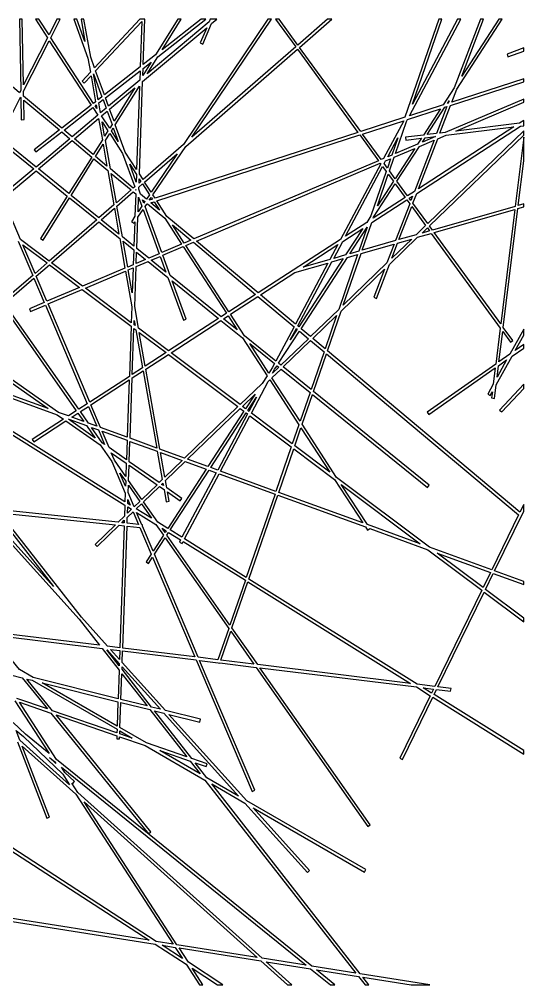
# Model space of a CAD drawing. Extents: x -38.1 to 38.1, y -38.1 to 38.1.
# Drawn here: x -19.27 to -14.05, y -24.05 to -14.05 of the extents above; entities that cross this region are included whole.
import ezdxf

# ---------------------------------------------------------------- set-up
doc = ezdxf.new("R2010")
doc.units = 0
doc.layers.add('Cut', color=7, linetype='CONTINUOUS')

msp = doc.modelspace()

# ---------------------------------------------------------------- linework, layer by layer
at = {"layer": 'Cut'}
for p, q in [((-19.2382, -14.05), (-19.2682, -14.05)), ((-19.2682, -14.05), (-19.2553, -14.7872)), ((-19.2263, -14.7302), (-19.2382, -14.05)), ((-19.0668, -14.05), (-19.1025, -14.05)), ((-19.1025, -14.05), (-18.9777, -14.2423)), ((-18.9619, -14.2114), (-19.0668, -14.05)), ((-18.8797, -14.05), (-18.9619, -14.2114)), ((-18.9431, -14.2405), (-18.846, -14.05)), ((-18.846, -14.05), (-18.8797, -14.05)), ((-18.6739, -14.05), (-18.7058, -14.05)), ((-18.7058, -14.05), (-18.5597, -14.4513)), ((-18.5897, -14.2812), (-18.6739, -14.05)), ((-18.6, -14.05), (-18.6305, -14.05)), ((-18.6305, -14.05), (-18.5897, -14.2812)), ((-18.5306, -14.4435), (-18.6, -14.05)), ((-18.0218, -14.05), (-18.4908, -14.553)), ((-18.4793, -14.5846), (-18.0023, -14.073)), ((-18.0015, -14.05), (-18.0218, -14.05)), ((-18.0023, -14.073), (-18.0187, -14.5436)), ((-17.9808, -14.05), (-18.0015, -14.05)), ((-17.9878, -14.5194), (-17.9714, -14.05)), ((-17.9714, -14.05), (-17.9808, -14.05)), ((-17.3039, -14.0763), (-17.9475, -14.6163)), ((-17.629, -14.05), (-17.8598, -14.4194)), ((-17.8372, -14.4398), (-17.3382, -14.05)), ((-17.387, -14.05), (-17.7907, -14.3654)), ((-17.7907, -14.3654), (-17.5936, -14.05)), ((-17.5936, -14.05), (-17.629, -14.05)), ((-16.6961, -14.05), (-17.5703, -15.346)), ((-17.4828, -15.2699), (-16.6599, -14.05)), ((-17.3382, -14.05), (-17.387, -14.05)), ((-17.3687, -14.3058), (-17.2791, -14.0946)), ((-17.2927, -14.05), (-17.3039, -14.0763)), ((-17.2726, -14.05), (-17.2927, -14.05)), ((-17.2791, -14.0946), (-17.2259, -14.05)), ((-17.2601, -14.05), (-17.2726, -14.05)), ((-17.2259, -14.05), (-17.2601, -14.05)), ((-16.6599, -14.05), (-16.6961, -14.05)), ((-16.58, -14.05), (-16.6171, -14.05)), ((-16.6171, -14.05), (-16.409, -14.3365)), ((-16.3862, -14.3167), (-16.58, -14.05)), ((-16.0794, -14.05), (-16.3862, -14.3167)), ((-16.3685, -14.3411), (-16.0337, -14.05)), ((-16.0337, -14.05), (-16.0794, -14.05)), ((-14.9295, -14.05), (-15.2788, -15.0646)), ((-15.2302, -15.0488), (-14.6991, -14.05)), ((-14.7331, -14.05), (-15.2003, -14.9287)), ((-15.2003, -14.9287), (-14.8978, -14.05)), ((-14.8978, -14.05), (-14.9295, -14.05)), ((-14.4966, -14.05), (-14.769, -14.7597)), ((-14.7422, -14.7734), (-14.2724, -14.05)), ((-14.6991, -14.05), (-14.7331, -14.05)), ((-14.3082, -14.05), (-14.6905, -14.6387)), ((-14.6905, -14.6387), (-14.4645, -14.05)), ((-14.4645, -14.05), (-14.4966, -14.05)), ((-14.2724, -14.05), (-14.3082, -14.05)), ((-17.9939, -14.6945), (-17.3297, -14.1371)), ((-17.3297, -14.1371), (-17.3963, -14.294)), ((-18.9777, -14.2423), (-19.2263, -14.7302)), ((-19.2252, -14.7941), (-18.9588, -14.2713)), ((-18.9588, -14.2713), (-18.5251, -14.9392)), ((-18.5014, -14.9207), (-18.9431, -14.2405)), ((-17.3963, -14.294), (-17.3687, -14.3058)), ((-17.5476, -15.366), (-16.3913, -14.3608)), ((-16.409, -14.3365), (-17.4828, -15.2699)), ((-16.3913, -14.3608), (-15.7651, -15.2226)), ((-15.7351, -15.2129), (-16.3685, -14.3411)), ((-14.05, -14.347), (-14.2225, -14.4098)), ((-14.2122, -14.438), (-14.05, -14.3789)), ((-14.05, -14.3789), (-14.05, -14.347)), ((-18.5597, -14.4513), (-18.5337, -14.599)), ((-18.4908, -14.553), (-18.5306, -14.4435)), ((-17.9063, -14.4938), (-17.9917, -14.6305)), ((-17.9892, -14.5586), (-17.9063, -14.4938)), ((-17.8598, -14.4194), (-17.9878, -14.5194)), ((-17.9475, -14.6163), (-17.8372, -14.4398)), ((-14.2225, -14.4098), (-14.2122, -14.438)), ((-18.5337, -14.599), (-18.6196, -14.691)), ((-18.3889, -14.8328), (-18.4793, -14.5846)), ((-18.0187, -14.5436), (-18.3889, -14.8328)), ((-18.3781, -14.8625), (-18.0201, -14.5827)), ((-18.0201, -14.5827), (-18.0235, -14.6801)), ((-17.9917, -14.6305), (-17.9892, -14.5586)), ((-19.2673, -14.8107), (-19.4913, -14.6228)), ((-18.6196, -14.691), (-18.5976, -14.7115)), ((-18.5976, -14.7115), (-18.5272, -14.6359)), ((-18.5272, -14.6359), (-18.4799, -14.9039)), ((-18.4531, -14.883), (-18.5006, -14.6136)), ((-18.5006, -14.6136), (-18.4138, -14.8522)), ((-18.0235, -14.6801), (-18.346, -14.9507)), ((-18.0273, -15.6506), (-17.9939, -14.6945)), ((-14.8072, -14.9429), (-14.05, -14.6969)), ((-14.05, -14.6654), (-14.7934, -14.9069)), ((-14.05, -14.6969), (-14.05, -14.6654)), ((-19.2553, -14.7872), (-19.2673, -14.8107)), ((-19.2243, -14.8468), (-19.2252, -14.7941)), ((-18.3351, -14.9807), (-18.0733, -14.761)), ((-18.0733, -14.761), (-18.2893, -15.1067)), ((-18.2762, -15.1424), (-18.0256, -14.7413)), ((-18.0256, -14.7413), (-18.0558, -15.6068)), ((-14.769, -14.7597), (-14.8837, -14.9362)), ((-14.7934, -14.9069), (-14.7422, -14.7734)), ((-19.4711, -15.2767), (-19.2577, -14.8579)), ((-19.2577, -14.8579), (-19.254, -14.861)), ((-19.254, -14.861), (-19.25, -15.0901)), ((-18.8301, -15.1775), (-19.2243, -14.8468)), ((-19.22, -15.0895), (-19.2236, -14.8865)), ((-19.2236, -14.8865), (-18.8543, -15.1964)), ((-18.4138, -14.8522), (-18.4531, -14.883)), ((-18.4472, -14.9164), (-18.403, -14.8819)), ((-18.403, -14.8819), (-18.3705, -14.9712)), ((-18.346, -14.9507), (-18.3781, -14.8625)), ((-14.05, -14.877), (-14.861, -15.2212)), ((-14.8383, -14.9215), (-14.8208, -14.8944)), ((-14.8208, -14.8944), (-14.8301, -14.9188)), ((-14.05, -14.9096), (-14.05, -14.877)), ((-18.5251, -14.9392), (-18.8301, -15.1775)), ((-18.8066, -15.1972), (-18.5087, -14.9645)), ((-18.5087, -14.9645), (-18.4571, -15.0439)), ((-18.4799, -14.9039), (-18.5014, -14.9207)), ((-18.485, -14.9459), (-18.474, -14.9374)), ((-18.4679, -14.9722), (-18.485, -14.9459)), ((-18.474, -14.9374), (-18.4679, -14.9722)), ((-18.4289, -15.0203), (-18.4472, -14.9164)), ((-18.3705, -14.9712), (-18.4289, -15.0203)), ((-18.2893, -15.1067), (-18.3351, -14.9807)), ((-15.2505, -15.087), (-14.9096, -14.9762)), ((-14.8837, -14.9362), (-15.2302, -15.0488)), ((-14.9096, -14.9762), (-15.0868, -15.2489)), ((-15.0479, -15.2442), (-14.8643, -14.9615)), ((-14.844, -14.9549), (-14.9504, -15.2322)), ((-14.9167, -15.2281), (-14.8072, -14.9429)), ((-14.8643, -14.9615), (-14.844, -14.9549)), ((-14.8301, -14.9188), (-14.8383, -14.9215)), ((-14.7529, -15.2079), (-14.05, -14.9096)), ((-19.25, -15.0901), (-19.22, -15.0895)), ((-18.4571, -15.0439), (-18.7232, -15.2672)), ((-18.6999, -15.2868), (-18.4495, -15.0767)), ((-18.4495, -15.0767), (-18.4101, -15.3)), ((-18.4175, -15.0498), (-18.3596, -15.0012)), ((-18.334, -15.1783), (-18.4175, -15.0498)), ((-18.3596, -15.0012), (-18.3094, -15.139)), ((-15.2788, -15.0646), (-15.7351, -15.2129)), ((-15.2628, -15.1101), (-15.2505, -15.087)), ((-14.05, -15.0989), (-14.0932, -15.1269)), ((-14.05, -15.1216), (-14.05, -15.0989)), ((-18.8543, -15.1964), (-19.1158, -15.4007)), ((-18.7232, -15.2672), (-18.8066, -15.1972)), ((-18.3863, -15.262), (-18.4127, -15.1122)), ((-18.4127, -15.1122), (-18.3516, -15.2064)), ((-18.3094, -15.139), (-18.334, -15.1783)), ((-18.316, -15.2061), (-18.2964, -15.1747)), ((-18.2964, -15.1747), (-18.2455, -15.3147)), ((-18.1728, -15.4265), (-18.2762, -15.1424)), ((-15.7166, -15.2384), (-15.2916, -15.1003)), ((-15.2916, -15.1003), (-15.5001, -15.4925)), ((-15.3764, -15.44), (-15.2628, -15.1101)), ((-15.1567, -15.8534), (-14.0827, -15.1559)), ((-14.1506, -15.1642), (-15.1384, -15.8057)), ((-14.8531, -15.2505), (-14.1506, -15.1642)), ((-14.0932, -15.1269), (-14.7529, -15.2079)), ((-14.0827, -15.1559), (-14.05, -15.1519)), ((-14.05, -15.1347), (-14.05, -15.1216)), ((-14.05, -15.1519), (-14.05, -15.1347)), ((-19.0963, -15.5803), (-19.4711, -15.2767)), ((-19.0973, -15.4244), (-18.8308, -15.2161)), ((-18.7465, -15.2868), (-19.0963, -15.5803)), ((-18.8308, -15.2161), (-18.7465, -15.2868)), ((-18.5043, -15.4509), (-18.6999, -15.2868)), ((-18.4101, -15.3), (-18.5043, -15.4509)), ((-18.3516, -15.2064), (-18.3863, -15.262)), ((-18.3785, -15.3061), (-18.3335, -15.2342)), ((-18.3335, -15.2342), (-18.1999, -15.44)), ((-18.2455, -15.3147), (-18.316, -15.2061)), ((-15.7651, -15.2226), (-17.8627, -15.9042)), ((-17.8458, -15.9302), (-15.7466, -15.2482)), ((-15.7466, -15.2482), (-15.5528, -15.5149)), ((-15.5245, -15.5029), (-15.7166, -15.2384)), ((-15.4562, -15.4739), (-15.3528, -15.2794)), ((-15.3528, -15.2794), (-15.4135, -15.4558)), ((-15.0868, -15.2489), (-15.2719, -15.2717)), ((-15.2719, -15.2717), (-15.2683, -15.3014)), ((-15.2683, -15.3014), (-15.1081, -15.2818)), ((-15.1081, -15.2818), (-15.1478, -15.343)), ((-15.1384, -15.8057), (-14.9393, -15.2871)), ((-14.9628, -15.2644), (-15.0984, -15.322)), ((-15.0984, -15.322), (-15.0692, -15.277)), ((-15.0692, -15.277), (-14.9626, -15.2639)), ((-14.9504, -15.2322), (-15.0479, -15.2442)), ((-14.05, -15.2068), (-15.0429, -16.1656)), ((-15.0251, -16.1901), (-14.05, -15.2485)), ((-14.9626, -15.2639), (-14.9628, -15.2644)), ((-14.9393, -15.2871), (-14.8531, -15.2505)), ((-14.861, -15.2212), (-14.9167, -15.2281)), ((-14.05, -15.27), (-14.1381, -15.9877)), ((-14.05, -15.2485), (-14.05, -15.2068)), ((-14.05, -15.5162), (-14.05, -15.27)), ((-19.485, -15.3041), (-19.1197, -15.5999)), ((-19.0725, -15.5995), (-18.7232, -15.3064)), ((-18.7232, -15.3064), (-18.5204, -15.4766)), ((-18.4811, -15.4703), (-18.4023, -15.3442)), ((-18.4023, -15.3442), (-18.3625, -15.5699)), ((-18.3267, -15.5999), (-18.3785, -15.3061)), ((-17.5703, -15.346), (-17.9889, -15.7099)), ((-17.8862, -15.868), (-17.5476, -15.366)), ((-15.3895, -15.4782), (-15.177, -15.388)), ((-15.177, -15.388), (-15.3804, -15.7011)), ((-15.1478, -15.343), (-15.3764, -15.44)), ((-15.3615, -15.7271), (-15.1277, -15.367)), ((-14.9777, -15.3034), (-15.1812, -15.8335)), ((-15.1277, -15.367), (-14.9777, -15.3034)), ((-19.1158, -15.4007), (-19.0973, -15.4244)), ((-18.5204, -15.4766), (-18.7569, -15.8551)), ((-18.7334, -15.8741), (-18.4972, -15.496)), ((-18.4972, -15.496), (-18.3544, -15.6159)), ((-18.3625, -15.5699), (-18.4811, -15.4703)), ((-18.1999, -15.44), (-18.0745, -15.7843)), ((-18.0558, -15.6068), (-18.1728, -15.4265)), ((-17.9724, -15.7353), (-17.6351, -15.4421)), ((-17.6351, -15.4421), (-17.9039, -15.8406)), ((-15.5001, -15.4925), (-15.5245, -15.5029)), ((-15.4786, -15.516), (-15.4267, -15.4939)), ((-15.4267, -15.4939), (-15.4602, -15.5913)), ((-15.4135, -15.4558), (-15.4562, -15.4739)), ((-15.4387, -15.6209), (-15.3895, -15.4782)), ((-19.1197, -15.5999), (-19.4486, -15.8759)), ((-18.7569, -15.8551), (-19.0725, -15.5995)), ((-18.0905, -15.7982), (-18.3267, -15.5999)), ((-18.0603, -15.7357), (-18.1272, -15.5519)), ((-18.1272, -15.5519), (-18.0576, -15.659)), ((-15.5528, -15.5149), (-17.4622, -16.3254)), ((-17.4364, -16.347), (-15.5347, -15.5398)), ((-15.5292, -15.5473), (-15.9452, -16.3296)), ((-15.8933, -16.2959), (-15.5096, -15.5743)), ((-15.5347, -15.5398), (-15.5292, -15.5473)), ((-15.5096, -15.5743), (-15.4721, -15.6259)), ((-15.494, -15.5449), (-15.4786, -15.516)), ((-15.4602, -15.5913), (-15.494, -15.5449)), ((-14.1068, -15.9787), (-14.05, -15.5162)), ((-19.4364, -15.9048), (-19.0959, -15.6191)), ((-19.0959, -15.6191), (-18.7729, -15.8807)), ((-18.3544, -15.6159), (-18.2914, -15.9729)), ((-18.265, -15.9499), (-18.3186, -15.6459)), ((-18.3186, -15.6459), (-18.1134, -15.8181)), ((-18.0576, -15.659), (-18.0603, -15.7357)), ((-17.9889, -15.7099), (-18.0273, -15.6506)), ((-15.4721, -15.6259), (-15.6307, -16.0866)), ((-15.5632, -15.9826), (-15.4506, -15.6556)), ((-15.4506, -15.6556), (-15.3979, -15.7281)), ((-15.3804, -15.7011), (-15.4387, -15.6209)), ((-18.0745, -15.7843), (-18.0905, -15.7982)), ((-18.0329, -15.811), (-18.0321, -15.7872)), ((-18.0321, -15.7872), (-17.9952, -15.7551)), ((-18.0307, -15.7462), (-18.0292, -15.7029)), ((-18.0117, -15.7297), (-18.0307, -15.7462)), ((-18.0292, -15.7029), (-18.0117, -15.7297)), ((-17.9952, -15.7551), (-17.9221, -15.8677)), ((-17.9039, -15.8406), (-17.9724, -15.7353)), ((-15.6036, -16.0999), (-15.379, -15.7541)), ((-15.3979, -15.7281), (-15.5632, -15.9826)), ((-15.379, -15.7541), (-15.2764, -15.8953)), ((-15.2512, -15.879), (-15.3615, -15.7271)), ((-18.7729, -15.8807), (-19.0486, -16.3218)), ((-19.0231, -16.3377), (-18.7494, -15.8997)), ((-18.7494, -15.8997), (-18.4687, -16.127)), ((-18.4457, -16.107), (-18.7334, -15.8741)), ((-18.1134, -15.8181), (-18.265, -15.9499)), ((-18.2589, -15.9844), (-18.0901, -15.8376)), ((-18.0901, -15.8376), (-18.0646, -15.859)), ((-18.0646, -15.859), (-18.0727, -16.0909)), ((-18.0672, -15.8177), (-18.0635, -15.8145)), ((-18.0633, -15.821), (-18.0672, -15.8177)), ((-18.0635, -15.8145), (-18.0631, -15.8157)), ((-18.0631, -15.8157), (-18.0633, -15.821)), ((-18.0411, -16.044), (-18.0357, -15.891)), ((-18.0357, -15.891), (-18.0014, -15.9852)), ((-18.0143, -15.862), (-18.0329, -15.811)), ((-17.953, -15.9135), (-18.0143, -15.862)), ((-17.9221, -15.8677), (-17.953, -15.9135)), ((-17.924, -15.9241), (-17.9044, -15.895)), ((-17.9044, -15.895), (-17.8922, -15.9138)), ((-17.8627, -15.9042), (-17.8862, -15.868)), ((-15.2764, -15.8953), (-15.6071, -16.1101)), ((-15.1812, -15.8335), (-15.2512, -15.879)), ((-15.2336, -15.9033), (-15.1995, -15.8812)), ((-15.1995, -15.8812), (-15.2168, -15.9263)), ((-15.1958, -15.9552), (-15.1567, -15.8534)), ((-19.2557, -16.3304), (-19.4364, -15.9048)), ((-18.2914, -15.9729), (-18.4457, -16.107)), ((-18.2026, -16.3039), (-18.2589, -15.9844)), ((-18.0014, -15.9852), (-18.0411, -16.044)), ((-17.9807, -15.9545), (-17.9938, -15.9184)), ((-17.9938, -15.9184), (-17.9699, -15.9385)), ((-17.9749, -15.9458), (-17.9807, -15.9545)), ((-17.9704, -15.9392), (-17.9764, -15.9411)), ((-17.9764, -15.9411), (-17.9749, -15.9458)), ((-17.9699, -15.9385), (-17.9704, -15.9392)), ((-17.968, -15.9893), (-17.9513, -15.9645)), ((-17.7944, -16.4664), (-17.968, -15.9893)), ((-17.9513, -15.9645), (-17.9424, -15.9616)), ((-17.9424, -15.9616), (-17.7639, -16.1113)), ((-17.8922, -15.9138), (-17.924, -15.9241)), ((-17.9087, -15.9507), (-17.8753, -15.9398)), ((-17.8198, -16.0253), (-17.9087, -15.9507)), ((-17.8753, -15.9398), (-17.8198, -16.0253)), ((-17.7412, -16.0912), (-17.8458, -15.9302)), ((-15.623, -16.1561), (-15.2588, -15.9196)), ((-15.2297, -15.9597), (-15.3768, -16.3429)), ((-15.3407, -16.3325), (-15.2086, -15.9886)), ((-15.2588, -15.9196), (-15.2297, -15.9597)), ((-15.2168, -15.9263), (-15.2336, -15.9033)), ((-15.2086, -15.9886), (-15.0647, -16.1867)), ((-15.0429, -16.1656), (-15.1958, -15.9552)), ((-14.1381, -15.9877), (-14.9939, -16.2331)), ((-14.1108, -16.0111), (-14.05, -15.9936)), ((-14.05, -15.9624), (-14.1068, -15.9787)), ((-14.05, -15.9936), (-14.05, -15.9624)), ((-18.4221, -16.1262), (-18.2854, -16.0073)), ((-18.2854, -16.0073), (-18.2381, -16.2752)), ((-18.0727, -16.0909), (-18.1101, -16.1463)), ((-18.043, -16.1005), (-17.9887, -16.02)), ((-17.9887, -16.02), (-17.822, -16.4781)), ((-17.4622, -16.3254), (-17.7412, -16.0912)), ((-15.6307, -16.0866), (-15.6743, -16.1537)), ((-15.6071, -16.1101), (-15.6036, -16.0999)), ((-14.9752, -16.2589), (-14.1421, -16.02)), ((-14.1421, -16.02), (-14.2876, -17.2052)), ((-14.2618, -17.2408), (-14.1108, -16.0111)), ((-18.4687, -16.127), (-18.9595, -16.5536)), ((-18.935, -16.5721), (-18.4451, -16.1462)), ((-18.4451, -16.1462), (-18.2302, -16.3202)), ((-18.2381, -16.2752), (-18.4221, -16.1262)), ((-18.1101, -16.1463), (-18.0852, -16.1631)), ((-18.0852, -16.1631), (-18.0747, -16.1475)), ((-18.0747, -16.1475), (-18.0835, -16.4004)), ((-18.0543, -16.424), (-18.043, -16.1005)), ((-17.7639, -16.1113), (-17.5897, -16.3795)), ((-17.5617, -16.3676), (-17.6853, -16.1773)), ((-17.6853, -16.1773), (-17.4932, -16.3385)), ((-15.6743, -16.1537), (-15.8933, -16.2959)), ((-15.7213, -16.4417), (-15.623, -16.1561)), ((-15.0647, -16.1867), (-15.163, -16.2816)), ((-14.9939, -16.2331), (-15.0251, -16.1901)), ((-15.9224, -16.3506), (-15.7145, -16.2156)), ((-15.7145, -16.2156), (-15.8934, -16.491)), ((-15.8494, -16.4784), (-15.6711, -16.2039)), ((-15.6711, -16.2039), (-15.7565, -16.4517)), ((-15.163, -16.2816), (-15.3407, -16.3325)), ((-15.1475, -16.3083), (-15.0058, -16.2677)), ((-15.1016, -16.264), (-15.0469, -16.2112)), ((-15.0246, -16.2419), (-15.1016, -16.264)), ((-15.0469, -16.2112), (-15.0246, -16.2419)), ((-15.0058, -16.2677), (-14.293, -17.2489)), ((-14.2876, -17.2052), (-14.9752, -16.2589)), ((-19.2802, -16.3496), (-19.1305, -16.7022)), ((-18.9595, -16.5536), (-19.2557, -16.3304)), ((-19.1067, -16.6815), (-19.2322, -16.3857)), ((-19.2322, -16.3857), (-18.9827, -16.5738)), ((-19.0486, -16.3218), (-19.0231, -16.3377)), ((-18.2302, -16.3202), (-18.1759, -16.6283)), ((-18.0835, -16.4004), (-18.2026, -16.3039)), ((-18.1475, -16.6163), (-18.1947, -16.349)), ((-18.1947, -16.349), (-18.0848, -16.4379)), ((-17.5897, -16.3795), (-17.7944, -16.4664)), ((-17.4932, -16.3385), (-17.5617, -16.3676)), ((-17.5451, -16.3932), (-17.4674, -16.3602)), ((-17.0995, -17.0793), (-17.5451, -16.3932)), ((-17.4674, -16.3602), (-16.8238, -16.9002)), ((-16.7975, -16.8831), (-17.4364, -16.347)), ((-15.9452, -16.3296), (-16.7975, -16.8831)), ((-16.3325, -16.6169), (-15.9743, -16.3843)), ((-15.9743, -16.3843), (-16.0558, -16.5376)), ((-16.0157, -16.5261), (-15.9224, -16.3506)), ((-15.7332, -16.4763), (-15.3902, -16.3779)), ((-15.3768, -16.3429), (-15.7213, -16.4417)), ((-15.3902, -16.3779), (-15.4653, -16.5735)), ((-15.4397, -16.5905), (-15.1475, -16.3083)), ((-15.209, -16.326), (-15.4142, -16.5242)), ((-15.4142, -16.5242), (-15.3541, -16.3676)), ((-15.3541, -16.3676), (-15.209, -16.326)), ((-18.0848, -16.4379), (-18.0902, -16.5919)), ((-18.0597, -16.579), (-18.0556, -16.4615)), ((-18.0556, -16.4615), (-17.9619, -16.5375)), ((-17.9306, -16.5242), (-18.0543, -16.424)), ((-17.822, -16.4781), (-17.9306, -16.5242)), ((-17.7841, -16.4946), (-17.5732, -16.4051)), ((-17.7076, -16.7048), (-17.7841, -16.4946)), ((-17.5732, -16.4051), (-17.1247, -17.0956)), ((-15.8934, -16.491), (-16.0157, -16.5261)), ((-15.7684, -16.4864), (-15.9643, -17.0554)), ((-15.9168, -17.0095), (-15.7332, -16.4763)), ((-15.8743, -16.5167), (-15.7684, -16.4864)), ((-15.7565, -16.4517), (-15.8494, -16.4784)), ((-18.9827, -16.5738), (-19.1067, -16.6815)), ((-19.0943, -16.7106), (-18.9582, -16.5922)), ((-18.9582, -16.5922), (-18.6456, -16.8277)), ((-18.6138, -16.8142), (-18.935, -16.5721)), ((-18.0902, -16.5919), (-18.1475, -16.6163)), ((-18.0609, -16.6121), (-17.9355, -16.5588)), ((-17.9619, -16.5375), (-18.0597, -16.579)), ((-17.9355, -16.5588), (-17.7329, -16.7228)), ((-17.9042, -16.5456), (-17.8118, -16.5063)), ((-17.7529, -16.6681), (-17.9042, -16.5456)), ((-17.8118, -16.5063), (-17.7529, -16.6681)), ((-16.4185, -16.6728), (-16.0753, -16.5744)), ((-16.0753, -16.5744), (-16.4116, -17.2069)), ((-16.3881, -17.2266), (-16.0352, -16.5629)), ((-15.9183, -16.5294), (-16.3771, -17.2359)), ((-16.3539, -17.2553), (-15.8743, -16.5167)), ((-16.0558, -16.5376), (-16.3325, -16.6169)), ((-16.0352, -16.5629), (-15.9183, -16.5294)), ((-15.4653, -16.5735), (-15.9168, -17.0095)), ((-15.5741, -16.9407), (-15.4397, -16.5905)), ((-18.1759, -16.6283), (-18.6138, -16.8142)), ((-18.5861, -16.835), (-18.1705, -16.6586)), ((-18.1705, -16.6586), (-18.1054, -17.0277)), ((-18.1422, -16.6466), (-18.0914, -16.625)), ((-18.1004, -16.8835), (-18.1422, -16.6466)), ((-18.0914, -16.625), (-18.1004, -16.8835)), ((-18.0753, -17.0256), (-18.0609, -16.6121)), ((-16.7734, -16.9033), (-16.4185, -16.6728)), ((-15.9383, -17.072), (-15.4907, -16.6398)), ((-15.4907, -16.6398), (-15.6021, -16.9299)), ((-19.1305, -16.7022), (-19.4385, -16.97)), ((-19.4212, -16.9947), (-19.1181, -16.7313)), ((-19.1181, -16.7313), (-19.0113, -16.9829)), ((-18.9837, -16.9712), (-19.0943, -16.7106)), ((-17.7329, -16.7228), (-17.5718, -17.1657)), ((-17.1803, -17.1317), (-17.7076, -16.7048)), ((-17.5436, -17.1554), (-17.6877, -16.7595)), ((-17.6877, -16.7595), (-17.2068, -17.1489)), ((-18.6456, -16.8277), (-18.9837, -16.9712)), ((-18.972, -16.9988), (-18.618, -16.8486)), ((-18.618, -16.8486), (-18.1125, -17.2295)), ((-18.1112, -17.1929), (-18.5861, -16.835)), ((-18.6548, -18.0893), (-19.4212, -16.9947)), ((-19.0113, -16.9829), (-19.1646, -17.048)), ((-18.5406, -18.0151), (-18.972, -16.9988)), ((-16.8238, -16.9002), (-17.0995, -17.0793)), ((-17.0832, -17.1044), (-16.7997, -16.9204)), ((-16.7997, -16.9204), (-16.426, -17.2339)), ((-16.4116, -17.2069), (-16.7734, -16.9033)), ((-15.6021, -16.9299), (-15.5741, -16.9407)), ((-19.444, -17.0145), (-18.68, -18.1056)), ((-19.1646, -17.048), (-19.1528, -17.0756)), ((-19.1528, -17.0756), (-18.9996, -17.0105)), ((-18.9996, -17.0105), (-18.5661, -18.0317)), ((-18.1054, -17.0277), (-18.1112, -17.1929)), ((-18.0358, -17.2497), (-18.0753, -17.0256)), ((-17.1247, -17.0956), (-17.1803, -17.1317)), ((-15.9643, -17.0554), (-16.2562, -17.3373)), ((-16.0804, -17.4848), (-15.9383, -17.072)), ((-18.082, -17.2149), (-18.0804, -17.1698)), ((-18.0804, -17.1698), (-18.071, -17.2232)), ((-17.2068, -17.1489), (-17.7239, -17.4847)), ((-17.6984, -17.5039), (-17.1823, -17.1688)), ((-17.5718, -17.1657), (-17.5436, -17.1554)), ((-17.1823, -17.1688), (-16.9606, -17.3482)), ((-17.1558, -17.1516), (-17.1084, -17.1208)), ((-17.0135, -17.2668), (-17.1558, -17.1516)), ((-17.1084, -17.1208), (-17.0135, -17.2668)), ((-16.9381, -17.3279), (-17.0832, -17.1044)), ((-16.2331, -17.3567), (-15.9858, -17.1179)), ((-15.9858, -17.1179), (-16.1051, -17.4641)), ((-18.1125, -17.2295), (-18.1306, -17.7489)), ((-18.0999, -17.7289), (-18.0832, -17.2515)), ((-18.0832, -17.2515), (-18.0633, -17.2665)), ((-18.071, -17.2232), (-18.082, -17.2149)), ((-18.0633, -17.2665), (-17.9939, -17.6601)), ((-17.7239, -17.4847), (-18.0358, -17.2497)), ((-17.9666, -17.6423), (-18.0282, -17.293)), ((-18.0282, -17.293), (-17.7507, -17.5021)), ((-16.426, -17.2339), (-16.6151, -17.5895)), ((-16.5862, -17.6129), (-16.3704, -17.2806)), ((-16.4653, -17.3717), (-16.4025, -17.2537)), ((-16.3935, -17.2612), (-16.4653, -17.3717)), ((-16.4025, -17.2537), (-16.3935, -17.2612)), ((-16.3771, -17.2359), (-16.3881, -17.2266)), ((-16.3704, -17.2806), (-16.2779, -17.3582)), ((-16.2562, -17.3373), (-16.3539, -17.2553)), ((-14.293, -17.2489), (-14.3387, -17.621)), ((-14.3056, -17.5978), (-14.2671, -17.2845)), ((-14.2671, -17.2845), (-14.1861, -17.396)), ((-14.1618, -17.3784), (-14.2618, -17.2408)), ((-14.05, -17.2613), (-14.1928, -17.5189)), ((-14.05, -17.3231), (-14.05, -17.2613)), ((-16.9606, -17.3482), (-16.7054, -17.7414)), ((-16.6151, -17.5895), (-16.9381, -17.3279)), ((-16.2779, -17.3582), (-16.5619, -17.6325)), ((-16.5384, -17.6515), (-16.2548, -17.3776)), ((-16.2548, -17.3776), (-16.1155, -17.4945)), ((-16.1051, -17.4641), (-16.2331, -17.3567)), ((-14.1861, -17.396), (-14.1618, -17.3784)), ((-14.1367, -17.4796), (-14.05, -17.3231)), ((-16.6875, -17.7138), (-16.8852, -17.4093)), ((-16.8852, -17.4093), (-16.6294, -17.6165)), ((-16.1155, -17.4945), (-16.25, -17.8851)), ((-14.0891, -19.1557), (-16.0804, -17.4848)), ((-14.1699, -17.5395), (-14.05, -17.4555)), ((-14.05, -17.4189), (-14.1367, -17.4796)), ((-14.05, -17.4555), (-14.05, -17.4189)), ((-17.7507, -17.5021), (-17.9666, -17.6423)), ((-17.9609, -17.6744), (-17.7252, -17.5213)), ((-17.7252, -17.5213), (-17.0071, -18.0624)), ((-16.9853, -18.0413), (-17.6984, -17.5039)), ((-16.2252, -17.9052), (-16.0909, -17.5152)), ((-16.0909, -17.5152), (-14.1027, -19.1835)), ((-14.335, -17.8373), (-14.1699, -17.5395)), ((-14.226, -17.5787), (-14.3252, -17.7578)), ((-14.3105, -17.6379), (-14.226, -17.5787)), ((-14.1928, -17.5189), (-14.3056, -17.5978)), ((-19.5967, -17.6437), (-18.9712, -18.0817)), ((-18.8623, -18.1214), (-19.5955, -17.608)), ((-18.1012, -17.7655), (-17.9883, -17.6922)), ((-17.9939, -17.6601), (-18.0999, -17.7289)), ((-17.9883, -17.6922), (-17.8475, -18.4907)), ((-17.8149, -18.5026), (-17.9609, -17.6744)), ((-16.6528, -17.6604), (-16.6875, -17.7138)), ((-16.6549, -17.764), (-16.5602, -17.6725)), ((-16.6294, -17.6165), (-16.6528, -17.6604)), ((-16.5837, -17.6535), (-16.6483, -17.716)), ((-16.6483, -17.716), (-16.6269, -17.6757)), ((-16.6269, -17.6757), (-16.6026, -17.6382)), ((-16.6026, -17.6382), (-16.5837, -17.6535)), ((-16.5619, -17.6325), (-16.5862, -17.6129)), ((-16.5602, -17.6725), (-16.2604, -17.9153)), ((-16.25, -17.8851), (-16.5384, -17.6515)), ((-14.3387, -17.621), (-15.0501, -18.1191)), ((-15.0329, -18.1437), (-14.3436, -17.6611)), ((-14.3436, -17.6611), (-14.3641, -17.8278)), ((-14.3252, -17.7578), (-14.3105, -17.6379)), ((-18.1306, -17.7489), (-18.5406, -18.0151)), ((-18.5287, -18.0431), (-18.1319, -17.7855)), ((-18.1319, -17.7855), (-18.1526, -18.3797)), ((-18.123, -18.3905), (-18.1012, -17.7655)), ((-16.7054, -17.7414), (-16.757, -17.8209)), ((-16.6939, -17.8017), (-16.6769, -17.7852)), ((-16.6769, -17.7852), (-16.3754, -18.2494)), ((-16.363, -18.2134), (-16.6549, -17.764)), ((-19.6051, -17.8829), (-18.8763, -18.1482)), ((-18.9712, -18.0817), (-19.604, -17.8514)), ((-16.757, -17.8209), (-16.9853, -18.0413)), ((-16.8682, -18.1295), (-16.6939, -17.8017)), ((-14.3641, -17.8278), (-14.4226, -17.9335)), ((-14.3521, -17.9762), (-14.335, -17.8373)), ((-14.05, -17.8296), (-14.2996, -18.0972)), ((-14.2776, -18.1177), (-14.05, -17.8736)), ((-14.05, -17.8736), (-14.05, -17.8296)), ((-16.961, -18.0596), (-16.8296, -17.9327)), ((-16.8296, -17.9327), (-16.9281, -18.0844)), ((-16.9041, -18.1025), (-16.8144, -17.9643)), ((-16.8144, -17.9643), (-16.8925, -18.1112)), ((-16.2604, -17.9153), (-16.363, -18.2134)), ((-16.3423, -18.2453), (-16.2356, -17.9354)), ((-16.2356, -17.9354), (-15.0462, -18.8985)), ((-15.0273, -18.8752), (-16.2252, -17.9052)), ((-14.4226, -17.9335), (-14.3964, -17.948)), ((-14.3964, -17.948), (-14.3738, -17.9073)), ((-14.3738, -17.9073), (-14.3818, -17.9726)), ((-14.3818, -17.9726), (-14.3521, -17.9762)), ((-18.5661, -18.0317), (-18.6548, -18.0893)), ((-18.6376, -18.1138), (-18.5542, -18.0597)), ((-18.5542, -18.0597), (-18.467, -18.2653)), ((-18.4285, -18.2793), (-18.5287, -18.0431)), ((-17.0071, -18.0624), (-17.5593, -18.5956)), ((-17.5279, -18.6071), (-16.9829, -18.0807)), ((-16.9829, -18.0807), (-16.9445, -18.1096)), ((-16.9281, -18.0844), (-16.961, -18.0596)), ((-14.2996, -18.0972), (-14.2776, -18.1177)), ((-19.6156, -18.1826), (-18.1772, -19.0815)), ((-18.1759, -19.0468), (-19.6144, -18.148)), ((-18.8134, -18.1923), (-19.1352, -18.4012)), ((-18.8763, -18.1482), (-18.8134, -18.1923)), ((-18.761, -18.1582), (-18.8623, -18.1214)), ((-18.68, -18.1056), (-18.761, -18.1582)), ((-18.7597, -18.1932), (-18.7572, -18.1916)), ((-18.4829, -18.3871), (-18.7597, -18.1932)), ((-18.7572, -18.1916), (-18.5728, -18.2587)), ((-18.7257, -18.1711), (-18.6627, -18.1302)), ((-18.6028, -18.2158), (-18.7257, -18.1711)), ((-18.6627, -18.1302), (-18.6028, -18.2158)), ((-18.5536, -18.2337), (-18.6376, -18.1138)), ((-16.9445, -18.1096), (-17.3173, -18.6837)), ((-17.2884, -18.6942), (-16.9205, -18.1277)), ((-16.9068, -18.1381), (-17.2164, -18.7204)), ((-17.1879, -18.7308), (-16.8825, -18.1563)), ((-16.9205, -18.1277), (-16.9068, -18.1381)), ((-16.8925, -18.1112), (-16.9041, -18.1025)), ((-16.8825, -18.1563), (-16.4545, -18.4789)), ((-16.4442, -18.4491), (-16.8682, -18.1295)), ((-15.0501, -18.1191), (-15.0329, -18.1437)), ((-19.1189, -18.4264), (-18.7869, -18.2108)), ((-18.7869, -18.2108), (-18.4326, -18.4589)), ((-18.5728, -18.2587), (-18.4829, -18.3871)), ((-18.467, -18.2653), (-18.5536, -18.2337)), ((-18.411, -18.4374), (-18.5236, -18.2766)), ((-18.5236, -18.2766), (-18.451, -18.303)), ((-18.1526, -18.3797), (-18.4285, -18.2793)), ((-16.3754, -18.2494), (-16.4442, -18.4491)), ((-16.419, -18.468), (-16.3547, -18.2813)), ((-16.3547, -18.2813), (-16.0556, -18.7419)), ((-15.9856, -18.7947), (-16.3423, -18.2453)), ((-18.451, -18.303), (-18.3867, -18.4544)), ((-18.3403, -18.4869), (-18.4124, -18.317)), ((-18.4124, -18.317), (-18.1537, -18.4112)), ((-17.8475, -18.4907), (-18.123, -18.3905)), ((-19.1352, -18.4012), (-19.1189, -18.4264)), ((-18.4326, -18.4589), (-18.3113, -18.6322)), ((-18.3867, -18.4544), (-18.411, -18.4374)), ((-18.1608, -18.6126), (-18.3403, -18.4869)), ((-18.1537, -18.4112), (-18.1608, -18.6126)), ((-18.1315, -18.6331), (-18.1241, -18.422)), ((-18.1241, -18.422), (-17.8414, -18.5249)), ((-16.4545, -18.4789), (-16.6132, -18.94)), ((-16.585, -18.9502), (-16.4293, -18.4979)), ((-16.4293, -18.4979), (-16.0078, -18.8154)), ((-16.0556, -18.7419), (-16.419, -18.468)), ((-18.2849, -18.6175), (-18.3182, -18.539)), ((-18.3182, -18.539), (-18.162, -18.6483)), ((-17.8414, -18.5249), (-17.7897, -18.8182)), ((-17.5593, -18.5956), (-17.8149, -18.5026)), ((-17.7637, -18.793), (-17.8089, -18.5367)), ((-17.8089, -18.5367), (-17.5833, -18.6188)), ((-18.3113, -18.6322), (-18.1728, -18.9582)), ((-18.1668, -18.7861), (-18.2849, -18.6175)), ((-18.162, -18.6483), (-18.1668, -18.7861)), ((-18.1382, -18.8269), (-18.1327, -18.6689)), ((-18.1327, -18.6689), (-17.8443, -18.8708)), ((-17.8223, -18.8496), (-18.1315, -18.6331)), ((-17.5833, -18.6188), (-17.7637, -18.793)), ((-17.7574, -18.8287), (-17.5519, -18.6302)), ((-17.5519, -18.6302), (-17.3341, -18.7095)), ((-17.3173, -18.6837), (-17.5279, -18.6071)), ((-17.2164, -18.7204), (-17.2884, -18.6942)), ((-18.1704, -18.8873), (-18.2285, -18.7504)), ((-18.2285, -18.7504), (-18.1686, -18.8359)), ((-17.3341, -18.7095), (-17.7329, -19.3237)), ((-17.7075, -19.3396), (-17.3052, -18.7201)), ((-17.2306, -18.7472), (-17.586, -19.4155)), ((-17.5605, -19.4314), (-17.2022, -18.7575)), ((-17.3052, -18.7201), (-17.2306, -18.7472)), ((-17.2022, -18.7575), (-16.623, -18.9683)), ((-16.6132, -18.94), (-17.1879, -18.7308)), ((-15.0262, -19.5176), (-15.9856, -18.7947)), ((-18.1686, -18.8359), (-18.1704, -18.8873)), ((-18.1426, -18.9526), (-18.14, -18.8768)), ((-18.14, -18.8768), (-18.0232, -19.0436)), ((-18.0013, -19.0225), (-18.1382, -18.8269)), ((-17.8443, -18.8708), (-18.0013, -19.0225)), ((-17.9839, -19.0474), (-17.8192, -18.8884)), ((-17.7897, -18.8182), (-17.8223, -18.8496)), ((-17.8192, -18.8884), (-17.7714, -18.9218)), ((-17.7972, -18.8671), (-17.7834, -18.8538)), ((-17.7788, -18.88), (-17.7972, -18.8671)), ((-17.7834, -18.8538), (-17.7788, -18.88)), ((-17.7441, -18.9044), (-17.7574, -18.8287)), ((-16.0078, -18.8154), (-15.7145, -19.2671)), ((-15.6677, -19.2841), (-15.9378, -18.8682)), ((-15.9378, -18.8682), (-15.1226, -19.4825)), ((-15.0462, -18.8985), (-15.0273, -18.8752)), ((-18.1728, -18.9582), (-18.1759, -19.0468)), ((-18.0805, -19.099), (-18.1426, -18.9526)), ((-17.7714, -18.9218), (-17.7492, -19.0478)), ((-17.5865, -19.0147), (-17.7441, -18.9044)), ((-17.7197, -19.0426), (-17.7367, -18.9462)), ((-17.7367, -18.9462), (-17.6037, -19.0393)), ((-16.623, -18.9683), (-16.9202, -19.8315)), ((-16.8941, -19.8478), (-16.5948, -18.9786)), ((-16.5948, -18.9786), (-15.6874, -19.3089)), ((-15.7145, -19.2671), (-16.585, -18.9502)), ((-18.1772, -19.0815), (-18.1812, -19.1962)), ((-18.1501, -19.1662), (-18.1478, -19.0998)), ((-18.1478, -19.0998), (-18.1075, -19.125)), ((-18.1466, -19.0652), (-18.1451, -19.0236)), ((-18.1205, -19.0815), (-18.1466, -19.0652)), ((-18.1451, -19.0236), (-18.1205, -19.0815)), ((-18.0232, -19.0436), (-18.0805, -19.099)), ((-18.059, -19.1199), (-18.0057, -19.0685)), ((-18.0057, -19.0685), (-17.9003, -19.2191)), ((-17.8352, -19.2598), (-17.9839, -19.0474)), ((-17.7492, -19.0478), (-17.7197, -19.0426)), ((-17.6037, -19.0393), (-17.5865, -19.0147)), ((-14.05, -19.0755), (-14.0891, -19.1557)), ((-14.05, -19.1439), (-14.05, -19.0755)), ((-19.6495, -19.1534), (-18.6502, -20.2632)), ((-18.915, -19.9243), (-19.6152, -19.1466)), ((-19.5143, -19.1572), (-18.915, -19.9243)), ((-18.2474, -19.2602), (-19.4985, -19.1287)), ((-18.6272, -20.2439), (-19.4728, -19.1615)), ((-19.4728, -19.1615), (-18.2756, -19.2874)), ((-18.1812, -19.1962), (-18.2474, -19.2602)), ((-18.1516, -19.2093), (-18.0911, -19.1509)), ((-18.1075, -19.125), (-18.1501, -19.1662)), ((-18.0911, -19.1509), (-18.0352, -19.2825)), ((-17.9003, -19.2191), (-18.059, -19.1199)), ((-18.0011, -19.2861), (-18.0557, -19.1573)), ((-18.0557, -19.1573), (-17.8562, -19.282)), ((-14.1027, -19.1835), (-14.3803, -19.7527)), ((-14.3519, -19.763), (-14.05, -19.1439)), ((-18.2756, -19.2874), (-18.4842, -19.4888)), ((-18.4633, -19.5104), (-18.2366, -19.2915)), ((-18.2366, -19.2915), (-18.1847, -19.2969)), ((-18.1847, -19.2969), (-18.2288, -20.5594)), ((-18.2085, -19.2643), (-18.1827, -19.2393)), ((-18.1836, -19.2669), (-18.2085, -19.2643)), ((-18.1827, -19.2393), (-18.1836, -19.2669)), ((-18.1537, -19.27), (-18.1516, -19.2093)), ((-18.0352, -19.2825), (-18.1537, -19.27)), ((-17.9934, -19.2869), (-18.0011, -19.2861)), ((-17.9949, -19.3008), (-17.9934, -19.2869)), ((-17.8562, -19.282), (-17.7782, -19.3934)), ((-17.7329, -19.3237), (-17.8352, -19.2598)), ((-15.1226, -19.4825), (-15.6677, -19.2841)), ((-18.1989, -20.5631), (-18.1548, -19.3001)), ((-18.1548, -19.3001), (-18.0218, -19.3141)), ((-18.0218, -19.3141), (-17.9051, -19.5889)), ((-17.8854, -19.5585), (-17.9949, -19.3008)), ((-17.7782, -19.3934), (-17.8854, -19.5585)), ((-17.7606, -19.3663), (-17.7911, -19.3227)), ((-17.7911, -19.3227), (-17.7493, -19.3488)), ((-17.7493, -19.3488), (-17.7606, -19.3663)), ((-17.742, -19.3928), (-17.7238, -19.3647)), ((-17.0899, -20.3242), (-17.742, -19.3928)), ((-17.7238, -19.3647), (-17.6001, -19.442)), ((-17.586, -19.4155), (-17.7075, -19.3396)), ((-15.6874, -19.3089), (-15.666, -19.3419)), ((-15.666, -19.3419), (-15.6411, -19.3257)), ((-15.6411, -19.3257), (-15.0406, -19.5443)), ((-18.4842, -19.4888), (-18.4633, -19.5104)), ((-17.8713, -19.5918), (-17.7597, -19.4199)), ((-17.7597, -19.4199), (-17.1019, -20.3593)), ((-17.6001, -19.442), (-17.6121, -19.4645)), ((-17.6121, -19.4645), (-17.5856, -19.4786)), ((-17.5856, -19.4786), (-17.5746, -19.458)), ((-17.5746, -19.458), (-16.9302, -19.8606)), ((-16.9202, -19.8315), (-17.5605, -19.4314)), ((-17.9051, -19.5889), (-17.958, -19.6703)), ((-17.4184, -20.6589), (-17.8713, -19.5918)), ((-15.0406, -19.5443), (-14.4834, -19.9642)), ((-14.3803, -19.7527), (-15.0262, -19.5176)), ((-14.47, -19.9367), (-14.9442, -19.5794)), ((-14.9442, -19.5794), (-14.3935, -19.7798)), ((-17.958, -19.6703), (-17.9329, -19.6866)), ((-17.9329, -19.6866), (-17.891, -19.6222)), ((-17.891, -19.6222), (-17.4527, -20.6547)), ((-14.3935, -19.7798), (-14.47, -19.9367)), ((-14.4456, -19.9551), (-14.3652, -19.7901)), ((-14.3652, -19.7901), (-14.05, -19.9048)), ((-14.05, -19.8729), (-14.3519, -19.763)), ((-16.9302, -19.8606), (-17.0899, -20.3242)), ((-17.0686, -20.3546), (-16.9041, -19.8769)), ((-16.9041, -19.8769), (-15.2209, -20.9287)), ((-15.1505, -20.9374), (-16.8941, -19.8478)), ((-14.05, -19.9048), (-14.05, -19.8729)), ((-14.4834, -19.9642), (-14.969, -20.9596)), ((-14.9375, -20.9635), (-14.459, -19.9826)), ((-14.459, -19.9826), (-14.05, -20.2908)), ((-14.05, -20.2532), (-14.4456, -19.9551)), ((-18.6502, -20.2632), (-18.4389, -20.5336)), ((-18.3573, -20.5436), (-18.6272, -20.2439)), ((-14.05, -20.2908), (-14.05, -20.2532)), ((-18.4389, -20.5336), (-19.5874, -20.3926)), ((-17.1019, -20.3593), (-17.2138, -20.684)), ((-17.1833, -20.6878), (-17.0807, -20.3896)), ((-17.0807, -20.3896), (-16.8426, -20.7296)), ((-16.8026, -20.7345), (-17.0686, -20.3546)), ((-19.2684, -20.7865), (-19.5602, -20.4261)), ((-19.5602, -20.4261), (-18.4128, -20.567)), ((-18.4128, -20.567), (-18.2369, -20.7922)), ((-18.2353, -20.7455), (-18.3624, -20.5828)), ((-18.3624, -20.5828), (-18.2345, -20.7248)), ((-18.2288, -20.5594), (-18.3573, -20.5436)), ((-18.233, -20.6817), (-18.3267, -20.5776)), ((-18.3267, -20.5776), (-18.2298, -20.5895)), ((-18.2298, -20.5895), (-18.233, -20.6817)), ((-18.2041, -20.7137), (-18.1999, -20.5932)), ((-18.1999, -20.5932), (-17.4392, -20.6866)), ((-17.4527, -20.6547), (-18.1989, -20.5631)), ((-17.4392, -20.6866), (-16.8611, -22.0485)), ((-17.2138, -20.684), (-17.4184, -20.6589)), ((-16.8335, -22.0367), (-17.4048, -20.6908)), ((-17.4048, -20.6908), (-17.2098, -20.7147)), ((-16.8426, -20.7296), (-17.1833, -20.6878)), ((-19.1266, -20.8684), (-19.2684, -20.7865)), ((-18.2369, -20.7922), (-18.2472, -21.0876)), ((-18.2345, -20.7248), (-18.2353, -20.7455)), ((-18.2065, -20.7823), (-18.2056, -20.7569)), ((-17.9004, -21.1741), (-18.2065, -20.7823)), ((-18.2056, -20.7569), (-17.8096, -21.1967)), ((-17.7576, -21.2097), (-18.2041, -20.7137)), ((-17.2098, -20.7147), (-17.1944, -20.72)), ((-17.1944, -20.72), (-17.1933, -20.7168)), ((-17.1933, -20.7168), (-16.8195, -20.7627)), ((-16.8195, -20.7627), (-15.6643, -22.4125)), ((-15.2209, -20.9287), (-16.8026, -20.7345)), ((-15.6397, -22.3953), (-16.7794, -20.7676)), ((-16.7794, -20.7676), (-15.1607, -20.9663)), ((-19.4709, -20.8135), (-19.2382, -20.8715)), ((-19.2382, -20.8715), (-18.9777, -21.1932)), ((-18.9242, -21.2116), (-19.1898, -20.8835)), ((-19.1898, -20.8835), (-19.138, -20.8965)), ((-19.138, -20.8965), (-18.2583, -21.4043)), ((-18.2472, -21.0876), (-19.1266, -20.8684)), ((-18.2175, -21.095), (-18.2082, -20.829)), ((-18.2082, -20.829), (-17.9477, -21.1623)), ((-18.2571, -21.3704), (-19.0323, -20.9228)), ((-19.0323, -20.9228), (-18.2483, -21.1183)), ((-15.1607, -20.9663), (-15.0162, -21.0566)), ((-14.969, -20.9596), (-15.1505, -20.9374)), ((-15.0903, -20.975), (-14.9829, -20.9882)), ((-15.003, -21.0295), (-15.0903, -20.975)), ((-14.9829, -20.9882), (-15.003, -21.0295)), ((-14.9774, -21.0455), (-14.9514, -20.992)), ((-14.9514, -20.992), (-14.8056, -21.0099)), ((-14.8019, -20.9802), (-14.9375, -20.9635)), ((-14.8056, -21.0099), (-14.8019, -20.9802)), ((-18.9777, -21.1932), (-19.2953, -21.0838)), ((-17.9477, -21.1623), (-18.2175, -21.095)), ((-15.0162, -21.0566), (-15.3321, -21.7041)), ((-15.3051, -21.7173), (-14.9907, -21.0726)), ((-14.9907, -21.0726), (-14.05, -21.6604)), ((-14.05, -21.625), (-14.9774, -21.0455)), ((-19.3149, -21.1088), (-18.9596, -21.6558)), ((-18.8842, -21.7169), (-19.2688, -21.1247)), ((-19.2688, -21.1247), (-18.9421, -21.2372)), ((-18.2483, -21.1183), (-18.2571, -21.3704)), ((-18.2277, -21.3874), (-18.2185, -21.1257)), ((-18.2185, -21.1257), (-17.9177, -21.2007)), ((-17.8096, -21.1967), (-17.9004, -21.1741)), ((-18.9421, -21.2372), (-17.931, -22.4857)), ((-18.2595, -21.4405), (-18.9242, -21.2116)), ((-17.9077, -22.4668), (-18.8886, -21.2556)), ((-18.8886, -21.2556), (-18.2606, -21.4718)), ((-17.9177, -21.2007), (-17.5357, -21.6897)), ((-17.4836, -21.7076), (-17.8704, -21.2125)), ((-17.8704, -21.2125), (-17.7737, -21.2366)), ((-17.7737, -21.2366), (-16.9995, -22.0964)), ((-17.394, -21.3004), (-17.7576, -21.2097)), ((-16.9154, -22.145), (-17.7217, -21.2496)), ((-17.7217, -21.2496), (-17.4012, -21.3295)), ((-19.2059, -21.4564), (-19.3338, -21.3328)), ((-17.9528, -21.5461), (-18.2277, -21.3874)), ((-17.4012, -21.3295), (-17.394, -21.3004)), ((-19.263, -21.5173), (-19.3012, -21.4178)), ((-19.3012, -21.4178), (-19.2258, -21.4789)), ((-19.2258, -21.4789), (-18.8201, -21.8706)), ((-18.9596, -21.6558), (-19.2059, -21.4564)), ((-18.2606, -21.4718), (-18.2617, -21.5027)), ((-18.2583, -21.4043), (-18.2595, -21.4405)), ((-18.2317, -21.5037), (-18.231, -21.482)), ((-18.231, -21.482), (-17.9653, -21.5735)), ((-18.2299, -21.4507), (-18.2288, -21.4213)), ((-18.1015, -21.4949), (-18.2299, -21.4507)), ((-18.2288, -21.4213), (-18.1015, -21.4949)), ((-19.2885, -21.5347), (-18.985, -22.3252)), ((-18.7491, -21.9801), (-19.263, -21.5173)), ((-18.957, -22.3145), (-19.2393, -21.579)), ((-19.2393, -21.579), (-18.6859, -22.0773)), ((-18.2617, -21.5027), (-18.2317, -21.5037)), ((-17.9653, -21.5735), (-17.348, -21.9299)), ((-17.5357, -21.6897), (-17.9528, -21.5461)), ((-18.8927, -21.7588), (-18.9583, -21.6955)), ((-18.9583, -21.6955), (-18.9067, -21.7372)), ((-17.3973, -21.8668), (-17.8166, -21.6247)), ((-17.8166, -21.6247), (-17.5018, -21.7331)), ((-14.05, -21.6604), (-14.05, -21.625)), ((-18.9067, -21.7372), (-18.8927, -21.7588)), ((-16.2417, -23.8568), (-18.8842, -21.7169)), ((-18.7968, -21.8514), (-18.8313, -21.7983)), ((-18.8313, -21.7983), (-16.3009, -23.8474)), ((-17.5018, -21.7331), (-17.3973, -21.8668)), ((-17.3265, -21.7617), (-17.4836, -21.7076)), ((-17.328, -21.9068), (-17.4497, -21.751)), ((-17.4497, -21.751), (-17.3362, -21.7901)), ((-17.3362, -21.7901), (-17.3265, -21.7617)), ((-15.3321, -21.7041), (-15.3051, -21.7173)), ((-18.8201, -21.8706), (-18.7491, -21.9801)), ((-18.698, -21.9469), (-18.7968, -21.8514)), ((-18.6629, -22.0576), (-18.7242, -21.9633)), ((-18.7242, -21.9633), (-18.7188, -21.9685)), ((-18.7188, -21.9685), (-18.698, -21.9469)), ((-17.348, -21.9299), (-15.7862, -23.9289)), ((-16.9995, -22.0964), (-17.328, -21.9068)), ((-15.7428, -23.9358), (-17.2787, -21.9699)), ((-17.2787, -21.9699), (-16.9346, -22.1686)), ((-18.6859, -22.0773), (-17.678, -23.6293)), ((-16.7551, -23.7755), (-18.6629, -22.0576)), ((-16.8611, -22.0485), (-16.8335, -22.0367)), ((-17.6382, -23.6356), (-18.5998, -22.1548)), ((-18.5998, -22.1548), (-16.8095, -23.7668)), ((-16.9346, -22.1686), (-16.2882, -22.8864)), ((-15.6824, -22.8569), (-16.9154, -22.145)), ((-16.2659, -22.8663), (-16.8505, -22.2171)), ((-16.8505, -22.2171), (-15.6974, -22.8829)), ((-17.8523, -23.6017), (-19.8293, -22.3178)), ((-19.8195, -22.3599), (-17.9252, -23.5901)), ((-18.985, -22.3252), (-18.957, -22.3145)), ((-15.6643, -22.4125), (-15.6397, -22.3953)), ((-17.931, -22.4857), (-17.9077, -22.4668)), ((-16.2882, -22.8864), (-16.2659, -22.8663)), ((-15.6974, -22.8829), (-15.6824, -22.8569)), ((-17.9252, -23.5901), (-19.5966, -23.3254)), ((-19.5894, -23.3569), (-17.8633, -23.6303)), ((-17.8633, -23.6303), (-17.5418, -23.8391)), ((-17.678, -23.6293), (-17.8523, -23.6017)), ((-17.7905, -23.6418), (-17.6561, -23.6631)), ((-17.5819, -23.7772), (-17.7905, -23.6418)), ((-17.6561, -23.6631), (-17.5819, -23.7772)), ((-16.8095, -23.7668), (-17.6382, -23.6356)), ((-17.5201, -23.8174), (-17.6162, -23.6694)), ((-17.6162, -23.6694), (-16.7685, -23.8037)), ((-16.3009, -23.8474), (-16.7551, -23.7755)), ((-17.5418, -23.8391), (-17.4048, -24.05)), ((-17.1619, -24.05), (-17.5201, -23.8174)), ((-17.369, -24.05), (-17.4799, -23.8793)), ((-17.4799, -23.8793), (-17.217, -24.05)), ((-16.7685, -23.8037), (-16.495, -24.05)), ((-16.4501, -24.05), (-16.7141, -23.8123)), ((-16.7141, -23.8123), (-16.2543, -23.8851)), ((-16.2543, -23.8851), (-16.0507, -24.05)), ((-15.7862, -23.9289), (-16.2417, -23.8568)), ((-16.0031, -24.05), (-16.1951, -23.8945)), ((-16.1951, -23.8945), (-15.7591, -23.9636)), ((-15.7591, -23.9636), (-15.6916, -24.05)), ((-15.0216, -24.05), (-15.7428, -23.9358)), ((-15.6535, -24.05), (-15.7157, -23.9704)), ((-15.7157, -23.9704), (-15.2134, -24.05)), ((-17.4048, -24.05), (-17.369, -24.05)), ((-17.217, -24.05), (-17.1619, -24.05)), ((-16.495, -24.05), (-16.4501, -24.05)), ((-16.0507, -24.05), (-16.0031, -24.05)), ((-15.6916, -24.05), (-15.6535, -24.05)), ((-15.2134, -24.05), (-15.0216, -24.05))]:
    msp.add_line(p, q, dxfattribs=at)

doc.saveas('drawing.dxf')
